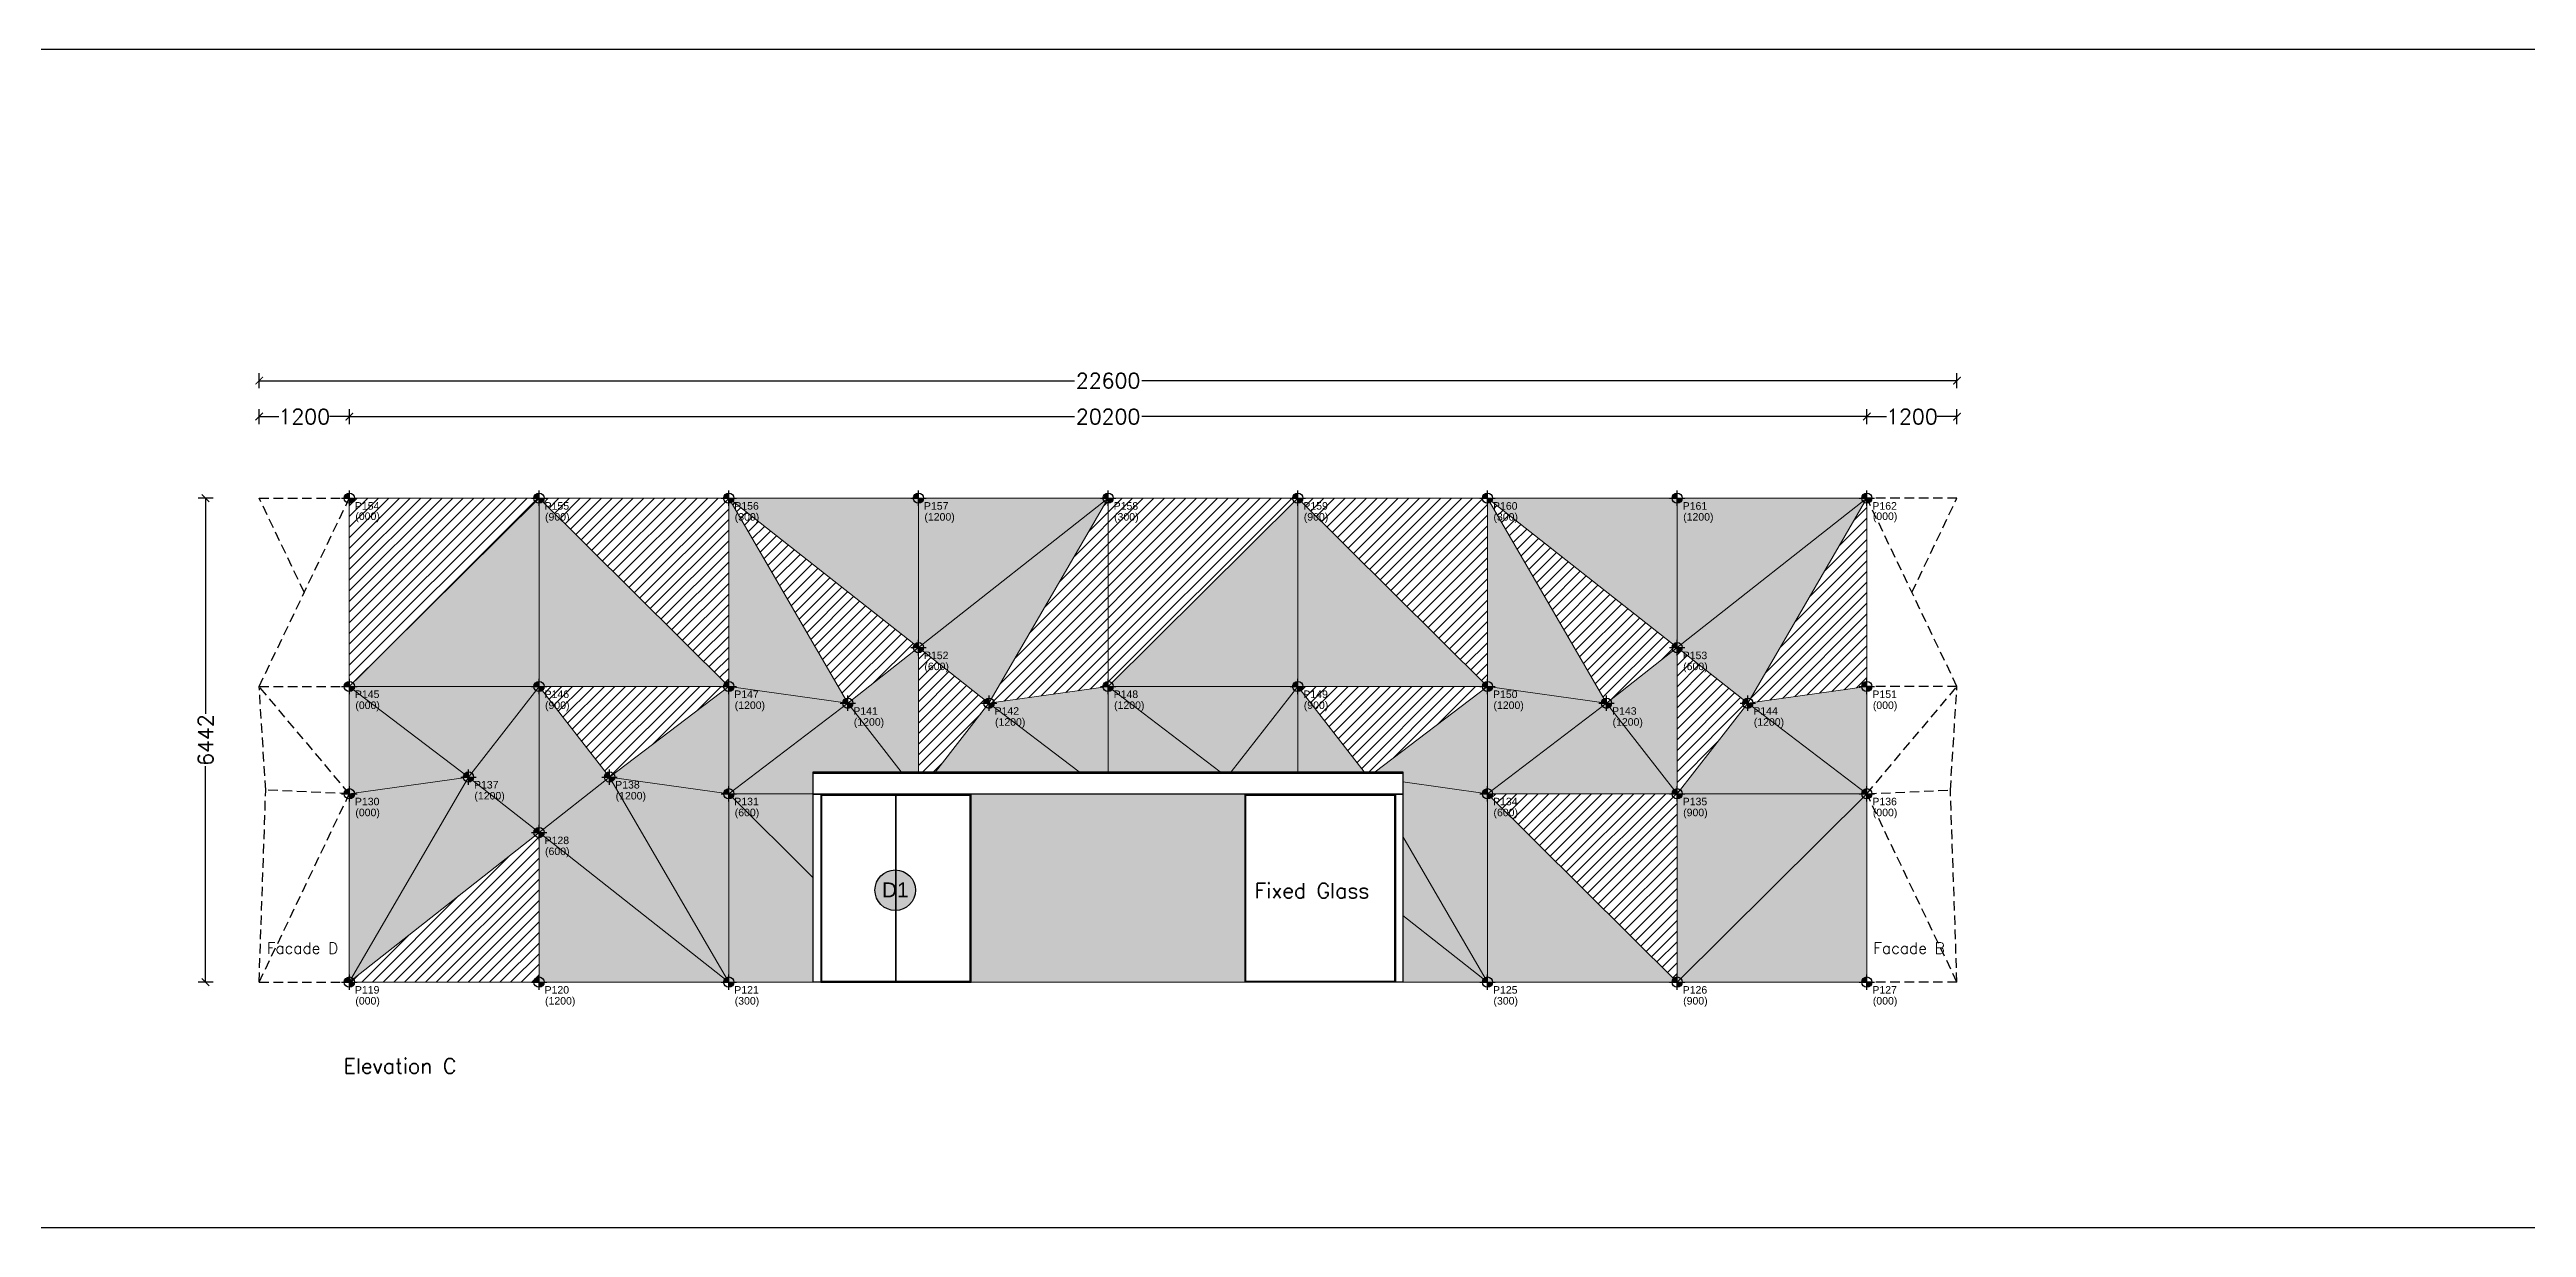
# Model space of a CAD drawing. Header units: millimetres. Extents: x -5121 to 189455, y -14753 to 25252.
# Drawn here: x 75573 to 108545, y 9572 to 25252 of the extents above; entities that cross this region are included whole.
import ezdxf
from ezdxf.enums import TextEntityAlignment as Align

# ---------------------------------------------------------------- set-up
doc = ezdxf.new("R2010")
doc.units = ezdxf.units.MM
doc.header["$MEASUREMENT"] = 0
doc.header["$PDMODE"] = 3
doc.header["$PDSIZE"] = -1
doc.linetypes.add('HIDDEN', pattern=[9.525, 6.35, -3.175])
for name, color, linetype in [('Ano_Tag_Coordinate', 95, 'Continuous'), ('Ano_Tag_Lvl', 95, 'Continuous'), ('Dim_Arc_100', 4, 'Continuous'), ('Hth_Elv_199', 199, 'Continuous'), ('Hth_Elv_200', 200, 'Continuous'), ('Hth_Elv_201', 201, 'Continuous'), ('Pln_Elv_02', 4, 'Continuous'), ('Pln_Elv_05', 9, 'Continuous'), ('Pln_Elv_Door & Window', 4, 'Continuous'), ('Txt_Ano', 95, 'Continuous'), ('Txt_Arc', 95, 'Continuous'), ('Txt_Tag', 95, 'Continuous')]:
    doc.layers.add(name, color=color, linetype=linetype)
doc.layers.add('Fab_Elv_Proposed', color=4, linetype='Continuous', lineweight=18)
doc.layers.add('Hth_Level Tag', color=202, linetype='Continuous', lineweight=13)
doc.layers.add('Pln_Non-Printable', color=3, linetype='Continuous', plot=False)
doc.styles.add('ARIAL', font='arial.ttf')
doc.styles.add('MSA_Standard', font='romans.shx')
doc.dimstyles.new('Msa_1_100', dxfattribs={"dimscale": 100, "dimtxt": 2, "dimasz": 1, "dimexe": 1, "dimexo": 0, "dimgap": 0, "dimtad": 0, "dimdec": 0, "dimzin": 0, "dimdsep": 46, "dimtxsty": 'MSA_Standard', "dimblk": 'ARCHTICK', "dimcen": 0.09, "dimclrd": 4, "dimclre": 4, "dimclrt": 6, "dimadec": 0, "dimazin": 0, "dimtfac": 1, "dimtdec": 0, "dimtofl": 0, "dimtmove": 0, "dimatfit": 3, "dimfxl": 1, "dimfxlon": 1, "dimtolj": 1, "dimtzin": 0, "dimlwd": -1, "dimlwe": -1, "dimarcsym": 0})

# ---------------------------------------------------------------- blocks, each defined once
blk = doc.blocks.new('_ArchTick')
at = {"linetype": 'ByBlock', "const_width": 0.15}
blk.add_lwpolyline([(-0.5, -0.5), (0.5, 0.5)], dxfattribs=at)
blk = doc.blocks.new('*D71')
at = {"layer": 'Defpoints', "color": 0, "transparency": 16777216}
for p in [(77650, 19280), (78364, 19280), (78364, 12838)]:
    blk.add_point(p, dxfattribs=at)
at = {"layer": 'Dim_Arc_100', "color": 4, "transparency": 16777216}
for p, q in [((77750, 19280), (77550, 19280)), ((77650, 19280), (77650, 16407)), ((77650, 12838), (77650, 15712)), ((77750, 12838), (77550, 12838))]:
    blk.add_line(p, q, dxfattribs=at)
at = {"layer": 'Dim_Arc_100', "color": 4, "transparency": 16777216, "xscale": 100, "yscale": 100, "zscale": 100}
for p, rotation in [((77650, 19280), 90), ((77650, 12838), 270)]:
    blk.add_blockref('_ArchTick', p, dxfattribs=dict(at, rotation=rotation))
at = {"layer": 'Dim_Arc_100', "color": 6, "transparency": 16777216, "insert": (77650, 16059), "char_height": 200, "attachment_point": 5, "rotation": 90, "style": 'MSA_Standard'}
blk.add_mtext('\\A1;6442', dxfattribs=at)
blk = doc.blocks.new('*D72')
at = {"layer": 'Defpoints', "color": 0, "transparency": 16777216}
for p in [(100964, 20844), (78364, 19280), (100964, 19280)]:
    blk.add_point(p, dxfattribs=at)
at = {"layer": 'Dim_Arc_100', "color": 4, "transparency": 16777216}
for p, q in [((78364, 20744), (78364, 20944)), ((78364, 20844), (89216, 20844)), ((100964, 20844), (90111, 20844)), ((100964, 20744), (100964, 20944))]:
    blk.add_line(p, q, dxfattribs=at)
at = {"layer": 'Dim_Arc_100', "color": 4, "transparency": 16777216, "xscale": 100, "yscale": 100, "zscale": 100, "rotation": 180}
blk.add_blockref('_ArchTick', (78364, 20844), dxfattribs=at)
at = {"layer": 'Dim_Arc_100', "color": 4, "transparency": 16777216, "xscale": 100, "yscale": 100, "zscale": 100}
blk.add_blockref('_ArchTick', (100964, 20844), dxfattribs=at)
at = {"layer": 'Dim_Arc_100', "color": 6, "transparency": 16777216, "insert": (89664, 20844), "char_height": 200, "attachment_point": 5, "style": 'MSA_Standard'}
blk.add_mtext('\\A1;22600', dxfattribs=at)
blk = doc.blocks.new('*D73')
at = {"layer": 'Defpoints', "color": 0, "transparency": 16777216}
for p in [(79564, 20366), (78364, 19280), (79564, 19280)]:
    blk.add_point(p, dxfattribs=at)
at = {"layer": 'Dim_Arc_100', "color": 4, "transparency": 16777216}
for p, q in [((78364, 20266), (78364, 20466)), ((79564, 20266), (79564, 20466)), ((78364, 20366), (78626, 20366)), ((79564, 20366), (79302, 20366))]:
    blk.add_line(p, q, dxfattribs=at)
at = {"layer": 'Dim_Arc_100', "color": 4, "transparency": 16777216, "xscale": 100, "yscale": 100, "zscale": 100, "rotation": 180}
blk.add_blockref('_ArchTick', (78364, 20366), dxfattribs=at)
at = {"layer": 'Dim_Arc_100', "color": 4, "transparency": 16777216, "xscale": 100, "yscale": 100, "zscale": 100}
blk.add_blockref('_ArchTick', (79564, 20366), dxfattribs=at)
at = {"layer": 'Dim_Arc_100', "color": 6, "transparency": 16777216, "insert": (78964, 20366), "char_height": 200, "attachment_point": 5, "style": 'MSA_Standard'}
blk.add_mtext('\\A1;1200', dxfattribs=at)
blk = doc.blocks.new('*D74')
at = {"layer": 'Defpoints', "color": 0, "transparency": 16777216}
for p in [(99764, 20366), (79564, 19280), (99764, 19280)]:
    blk.add_point(p, dxfattribs=at)
at = {"layer": 'Dim_Arc_100', "color": 4, "transparency": 16777216}
for p, q in [((79564, 20266), (79564, 20466)), ((99764, 20266), (99764, 20466)), ((79564, 20366), (89216, 20366)), ((99764, 20366), (90111, 20366))]:
    blk.add_line(p, q, dxfattribs=at)
at = {"layer": 'Dim_Arc_100', "color": 4, "transparency": 16777216, "xscale": 100, "yscale": 100, "zscale": 100, "rotation": 180}
blk.add_blockref('_ArchTick', (79564, 20366), dxfattribs=at)
at = {"layer": 'Dim_Arc_100', "color": 4, "transparency": 16777216, "xscale": 100, "yscale": 100, "zscale": 100}
blk.add_blockref('_ArchTick', (99764, 20366), dxfattribs=at)
at = {"layer": 'Dim_Arc_100', "color": 6, "transparency": 16777216, "insert": (89664, 20366), "char_height": 200, "attachment_point": 5, "style": 'MSA_Standard'}
blk.add_mtext('\\A1;20200', dxfattribs=at)
blk = doc.blocks.new('*D75')
at = {"layer": 'Defpoints', "color": 0, "transparency": 16777216}
for p in [(100964, 20366), (99764, 19280), (100964, 19280)]:
    blk.add_point(p, dxfattribs=at)
at = {"layer": 'Dim_Arc_100', "color": 4, "transparency": 16777216}
for p, q in [((99764, 20266), (99764, 20466)), ((100964, 20266), (100964, 20466)), ((99764, 20366), (100026, 20366)), ((100964, 20366), (100702, 20366))]:
    blk.add_line(p, q, dxfattribs=at)
at = {"layer": 'Dim_Arc_100', "color": 4, "transparency": 16777216, "xscale": 100, "yscale": 100, "zscale": 100, "rotation": 180}
blk.add_blockref('_ArchTick', (99764, 20366), dxfattribs=at)
at = {"layer": 'Dim_Arc_100', "color": 4, "transparency": 16777216, "xscale": 100, "yscale": 100, "zscale": 100}
blk.add_blockref('_ArchTick', (100964, 20366), dxfattribs=at)
at = {"layer": 'Dim_Arc_100', "color": 6, "transparency": 16777216, "insert": (100364, 20366), "char_height": 200, "attachment_point": 5, "style": 'MSA_Standard'}
blk.add_mtext('\\A1;1200', dxfattribs=at)
blk = doc.blocks.new('D2000')
at = {"layer": 'Pln_Elv_Door & Window'}
for points in [[(67415, 0), (69415, 0), (69415, 2500), (67415, 2500)], [(67425, 10), (69405, 10), (69405, 2490), (67425, 2490)], [(67425, 2490), (68410, 2490), (68410, 10), (67425, 10)], [(68420, 2490), (69405, 2490), (69405, 10), (68420, 10)]]:
    blk.add_lwpolyline(points, close=True, dxfattribs=at)
blk = doc.blocks.new('Buildng Name')
h = blk.add_hatch(color=255)
h.dxf.hatch_style = 1
edge = h.paths.add_edge_path()
edge.add_arc((247513, 53798), 2725, 0, 360)
blk.add_circle((247513, 53798), 2725)
at = {"layer": 'Txt_Ano', "style": 'ARIAL'}
blk.add_attdef('NO', text='', height=2000, dxfattribs=at).set_placement((247513, 52843), align=Align.CENTER)
blk = doc.blocks.new('Ano_Tag_Coordinate')
at = {"layer": 'Hth_Level Tag', "linetype": 'ByBlock'}
h = blk.add_hatch(color=256, dxfattribs=at)
h.dxf.hatch_style = 1
h.paths.add_polyline_path([(-1301, 0), (0, 0), (0, 1301, 0.4142136)])
h = blk.add_hatch(color=256, dxfattribs=at)
h.dxf.hatch_style = 1
h.paths.add_polyline_path([(1301, 0), (0, 0), (0, -1301, 0.4142136)])
at = {"layer": 'Ano_Tag_Lvl', "linetype": 'ByBlock'}
for points in [[(-1951, 0), (1951, 0)], [(0, -1951), (0, 1951)]]:
    blk.add_lwpolyline(points, dxfattribs=at)
blk.add_circle((0, 0), 1301, dxfattribs=at)
at = {"layer": 'Txt_Ano', "style": 'ARIAL'}
blk.add_attdef('PXXX', text='', height=2000, dxfattribs=at).set_placement((2820, 0), align=Align.MIDDLE_LEFT)
blk = doc.blocks.new('C_tags')
at = {"layer": 'Ano_Tag_Coordinate'}
ref = blk.add_blockref('Ano_Tag_Coordinate', (79564, 19280), dxfattribs=dict(at, xscale=0.05239253852392003, yscale=0.05239253852392003, zscale=0.05239253852392003))
ref.add_attrib('PXXX', 'P154', dxfattribs={"layer": 'Txt_Ano', "height": 100, "style": 'ARIAL'}).set_placement((79638, 19177), align=Align.MIDDLE_LEFT)
ref = blk.add_blockref('Ano_Tag_Coordinate', (82089, 19280), dxfattribs=dict(at, xscale=0.05239253852392003, yscale=0.05239253852392003, zscale=0.05239253852392003))
ref.add_attrib('PXXX', 'P155', dxfattribs={"layer": 'Txt_Ano', "height": 100, "style": 'ARIAL'}).set_placement((82163, 19177), align=Align.MIDDLE_LEFT)
ref = blk.add_blockref('Ano_Tag_Coordinate', (84614, 19280), dxfattribs=dict(at, xscale=0.05239253852392003, yscale=0.05239253852392003, zscale=0.05239253852392003))
ref.add_attrib('PXXX', 'P156', dxfattribs={"layer": 'Txt_Ano', "height": 100, "style": 'ARIAL'}).set_placement((84688, 19177), align=Align.MIDDLE_LEFT)
ref = blk.add_blockref('Ano_Tag_Coordinate', (87139, 19280), dxfattribs=dict(at, xscale=0.05239253852392003, yscale=0.05239253852392003, zscale=0.05239253852392003))
ref.add_attrib('PXXX', 'P157', dxfattribs={"layer": 'Txt_Ano', "height": 100, "style": 'ARIAL'}).set_placement((87213, 19177), align=Align.MIDDLE_LEFT)
ref = blk.add_blockref('Ano_Tag_Coordinate', (89664, 19280), dxfattribs=dict(at, xscale=0.05239253852392003, yscale=0.05239253852392003, zscale=0.05239253852392003))
ref.add_attrib('PXXX', 'P158', dxfattribs={"layer": 'Txt_Ano', "height": 100, "style": 'ARIAL'}).set_placement((89738, 19177), align=Align.MIDDLE_LEFT)
ref = blk.add_blockref('Ano_Tag_Coordinate', (92189, 19280), dxfattribs=dict(at, xscale=0.05239253852392003, yscale=0.05239253852392003, zscale=0.05239253852392003))
ref.add_attrib('PXXX', 'P159', dxfattribs={"layer": 'Txt_Ano', "height": 100, "style": 'ARIAL'}).set_placement((92263, 19177), align=Align.MIDDLE_LEFT)
ref = blk.add_blockref('Ano_Tag_Coordinate', (94714, 19280), dxfattribs=dict(at, xscale=0.05239253852392003, yscale=0.05239253852392003, zscale=0.05239253852392003))
ref.add_attrib('PXXX', 'P160', dxfattribs={"layer": 'Txt_Ano', "height": 100, "style": 'ARIAL'}).set_placement((94788, 19177), align=Align.MIDDLE_LEFT)
ref = blk.add_blockref('Ano_Tag_Coordinate', (97239, 19280), dxfattribs=dict(at, xscale=0.05239253852392003, yscale=0.05239253852392003, zscale=0.05239253852392003))
ref.add_attrib('PXXX', 'P161', dxfattribs={"layer": 'Txt_Ano', "height": 100, "style": 'ARIAL'}).set_placement((97313, 19177), align=Align.MIDDLE_LEFT)
ref = blk.add_blockref('Ano_Tag_Coordinate', (99764, 19280), dxfattribs=dict(at, xscale=0.05239253852392003, yscale=0.05239253852392003, zscale=0.05239253852392003))
ref.add_attrib('PXXX', 'P162', dxfattribs={"layer": 'Txt_Ano', "height": 100, "style": 'ARIAL'}).set_placement((99838, 19177), align=Align.MIDDLE_LEFT)
ref = blk.add_blockref('Ano_Tag_Coordinate', (87139, 17290), dxfattribs=dict(at, xscale=0.05239253852392003, yscale=0.05239253852392003, zscale=0.05239253852392003))
ref.add_attrib('PXXX', 'P152', dxfattribs={"layer": 'Txt_Ano', "height": 100, "style": 'ARIAL'}).set_placement((87213, 17187), align=Align.MIDDLE_LEFT)
ref = blk.add_blockref('Ano_Tag_Coordinate', (97239, 17290), dxfattribs=dict(at, xscale=0.05239253852392003, yscale=0.05239253852392003, zscale=0.05239253852392003))
ref.add_attrib('PXXX', 'P153', dxfattribs={"layer": 'Txt_Ano', "height": 100, "style": 'ARIAL'}).set_placement((97313, 17187), align=Align.MIDDLE_LEFT)
ref = blk.add_blockref('Ano_Tag_Coordinate', (79564, 16773), dxfattribs=dict(at, xscale=0.05239253852392003, yscale=0.05239253852392003, zscale=0.05239253852392003))
ref.add_attrib('PXXX', 'P145', dxfattribs={"layer": 'Txt_Ano', "height": 100, "style": 'ARIAL'}).set_placement((79638, 16670), align=Align.MIDDLE_LEFT)
ref = blk.add_blockref('Ano_Tag_Coordinate', (82089, 16773), dxfattribs=dict(at, xscale=0.05239253852392003, yscale=0.05239253852392003, zscale=0.05239253852392003))
ref.add_attrib('PXXX', 'P146', dxfattribs={"layer": 'Txt_Ano', "height": 100, "style": 'ARIAL'}).set_placement((82163, 16670), align=Align.MIDDLE_LEFT)
ref = blk.add_blockref('Ano_Tag_Coordinate', (84614, 16773), dxfattribs=dict(at, xscale=0.05239253852392003, yscale=0.05239253852392003, zscale=0.05239253852392003))
ref.add_attrib('PXXX', 'P147', dxfattribs={"layer": 'Txt_Ano', "height": 100, "style": 'ARIAL'}).set_placement((84688, 16670), align=Align.MIDDLE_LEFT)
ref = blk.add_blockref('Ano_Tag_Coordinate', (89664, 16773), dxfattribs=dict(at, xscale=0.05239253852392003, yscale=0.05239253852392003, zscale=0.05239253852392003))
ref.add_attrib('PXXX', 'P148', dxfattribs={"layer": 'Txt_Ano', "height": 100, "style": 'ARIAL'}).set_placement((89738, 16670), align=Align.MIDDLE_LEFT)
ref = blk.add_blockref('Ano_Tag_Coordinate', (92189, 16773), dxfattribs=dict(at, xscale=0.05239253852392003, yscale=0.05239253852392003, zscale=0.05239253852392003))
ref.add_attrib('PXXX', 'P149', dxfattribs={"layer": 'Txt_Ano', "height": 100, "style": 'ARIAL'}).set_placement((92263, 16670), align=Align.MIDDLE_LEFT)
ref = blk.add_blockref('Ano_Tag_Coordinate', (94714, 16773), dxfattribs=dict(at, xscale=0.05239253852392003, yscale=0.05239253852392003, zscale=0.05239253852392003))
ref.add_attrib('PXXX', 'P150', dxfattribs={"layer": 'Txt_Ano', "height": 100, "style": 'ARIAL'}).set_placement((94788, 16670), align=Align.MIDDLE_LEFT)
ref = blk.add_blockref('Ano_Tag_Coordinate', (99764, 16773), dxfattribs=dict(at, xscale=0.05239253852392003, yscale=0.05239253852392003, zscale=0.05239253852392003))
ref.add_attrib('PXXX', 'P151', dxfattribs={"layer": 'Txt_Ano', "height": 100, "style": 'ARIAL'}).set_placement((99838, 16670), align=Align.MIDDLE_LEFT)
ref = blk.add_blockref('Ano_Tag_Coordinate', (86199, 16550), dxfattribs=dict(at, xscale=0.05239253852392003, yscale=0.05239253852392003, zscale=0.05239253852392003))
ref.add_attrib('PXXX', 'P141', dxfattribs={"layer": 'Txt_Ano', "height": 100, "style": 'ARIAL'}).set_placement((86273, 16447), align=Align.MIDDLE_LEFT)
ref = blk.add_blockref('Ano_Tag_Coordinate', (88079, 16550), dxfattribs=dict(at, xscale=0.05239253852392003, yscale=0.05239253852392003, zscale=0.05239253852392003))
ref.add_attrib('PXXX', 'P142', dxfattribs={"layer": 'Txt_Ano', "height": 100, "style": 'ARIAL'}).set_placement((88153, 16447), align=Align.MIDDLE_LEFT)
ref = blk.add_blockref('Ano_Tag_Coordinate', (96299, 16550), dxfattribs=dict(at, xscale=0.05239253852392003, yscale=0.05239253852392003, zscale=0.05239253852392003))
ref.add_attrib('PXXX', 'P143', dxfattribs={"layer": 'Txt_Ano', "height": 100, "style": 'ARIAL'}).set_placement((96373, 16447), align=Align.MIDDLE_LEFT)
ref = blk.add_blockref('Ano_Tag_Coordinate', (98179, 16550), dxfattribs=dict(at, xscale=0.05239253852392003, yscale=0.05239253852392003, zscale=0.05239253852392003))
ref.add_attrib('PXXX', 'P144', dxfattribs={"layer": 'Txt_Ano', "height": 100, "style": 'ARIAL'}).set_placement((98253, 16447), align=Align.MIDDLE_LEFT)
ref = blk.add_blockref('Ano_Tag_Coordinate', (81149, 15568), dxfattribs=dict(at, xscale=0.05239253852392003, yscale=0.05239253852392003, zscale=0.05239253852392003))
ref.add_attrib('PXXX', 'P137', dxfattribs={"layer": 'Txt_Ano', "height": 100, "style": 'ARIAL'}).set_placement((81223, 15465), align=Align.MIDDLE_LEFT)
ref = blk.add_blockref('Ano_Tag_Coordinate', (83029, 15568), dxfattribs=dict(at, xscale=0.05239253852392003, yscale=0.05239253852392003, zscale=0.05239253852392003))
ref.add_attrib('PXXX', 'P138', dxfattribs={"layer": 'Txt_Ano', "height": 100, "style": 'ARIAL'}).set_placement((83103, 15465), align=Align.MIDDLE_LEFT)
ref = blk.add_blockref('Ano_Tag_Coordinate', (79564, 15345), dxfattribs=dict(at, xscale=0.05239253852392003, yscale=0.05239253852392003, zscale=0.05239253852392003))
ref.add_attrib('PXXX', 'P130', dxfattribs={"layer": 'Txt_Ano', "height": 100, "style": 'ARIAL'}).set_placement((79638, 15242), align=Align.MIDDLE_LEFT)
ref = blk.add_blockref('Ano_Tag_Coordinate', (84614, 15345), dxfattribs=dict(at, xscale=0.05239253852392003, yscale=0.05239253852392003, zscale=0.05239253852392003))
ref.add_attrib('PXXX', 'P131', dxfattribs={"layer": 'Txt_Ano', "height": 100, "style": 'ARIAL'}).set_placement((84688, 15242), align=Align.MIDDLE_LEFT)
ref = blk.add_blockref('Ano_Tag_Coordinate', (94714, 15345), dxfattribs=dict(at, xscale=0.05239253852392003, yscale=0.05239253852392003, zscale=0.05239253852392003))
ref.add_attrib('PXXX', 'P134', dxfattribs={"layer": 'Txt_Ano', "height": 100, "style": 'ARIAL'}).set_placement((94788, 15242), align=Align.MIDDLE_LEFT)
ref = blk.add_blockref('Ano_Tag_Coordinate', (97239, 15345), dxfattribs=dict(at, xscale=0.05239253852392003, yscale=0.05239253852392003, zscale=0.05239253852392003))
ref.add_attrib('PXXX', 'P135', dxfattribs={"layer": 'Txt_Ano', "height": 100, "style": 'ARIAL'}).set_placement((97313, 15242), align=Align.MIDDLE_LEFT)
ref = blk.add_blockref('Ano_Tag_Coordinate', (99764, 15345), dxfattribs=dict(at, xscale=0.05239253852392003, yscale=0.05239253852392003, zscale=0.05239253852392003))
ref.add_attrib('PXXX', 'P136', dxfattribs={"layer": 'Txt_Ano', "height": 100, "style": 'ARIAL'}).set_placement((99838, 15242), align=Align.MIDDLE_LEFT)
ref = blk.add_blockref('Ano_Tag_Coordinate', (82089, 14828), dxfattribs=dict(at, xscale=0.05239253852392003, yscale=0.05239253852392003, zscale=0.05239253852392003))
ref.add_attrib('PXXX', 'P128', dxfattribs={"layer": 'Txt_Ano', "height": 100, "style": 'ARIAL'}).set_placement((82163, 14725), align=Align.MIDDLE_LEFT)
ref = blk.add_blockref('Ano_Tag_Coordinate', (79564, 12838), dxfattribs=dict(at, xscale=0.05239253852392003, yscale=0.05239253852392003, zscale=0.05239253852392003))
ref.add_attrib('PXXX', 'P119', dxfattribs={"layer": 'Txt_Ano', "height": 100, "style": 'ARIAL'}).set_placement((79638, 12735), align=Align.MIDDLE_LEFT)
ref = blk.add_blockref('Ano_Tag_Coordinate', (82089, 12838), dxfattribs=dict(at, xscale=0.05239253852392003, yscale=0.05239253852392003, zscale=0.05239253852392003))
ref.add_attrib('PXXX', 'P120', dxfattribs={"layer": 'Txt_Ano', "height": 100, "style": 'ARIAL'}).set_placement((82163, 12735), align=Align.MIDDLE_LEFT)
ref = blk.add_blockref('Ano_Tag_Coordinate', (84614, 12838), dxfattribs=dict(at, xscale=0.05239253852392003, yscale=0.05239253852392003, zscale=0.05239253852392003))
ref.add_attrib('PXXX', 'P121', dxfattribs={"layer": 'Txt_Ano', "height": 100, "style": 'ARIAL'}).set_placement((84688, 12735), align=Align.MIDDLE_LEFT)
ref = blk.add_blockref('Ano_Tag_Coordinate', (94714, 12838), dxfattribs=dict(at, xscale=0.05239253852392003, yscale=0.05239253852392003, zscale=0.05239253852392003))
ref.add_attrib('PXXX', 'P125', dxfattribs={"layer": 'Txt_Ano', "height": 100, "style": 'ARIAL'}).set_placement((94788, 12735), align=Align.MIDDLE_LEFT)
ref = blk.add_blockref('Ano_Tag_Coordinate', (97239, 12838), dxfattribs=dict(at, xscale=0.05239253852392003, yscale=0.05239253852392003, zscale=0.05239253852392003))
ref.add_attrib('PXXX', 'P126', dxfattribs={"layer": 'Txt_Ano', "height": 100, "style": 'ARIAL'}).set_placement((97313, 12735), align=Align.MIDDLE_LEFT)
ref = blk.add_blockref('Ano_Tag_Coordinate', (99764, 12838), dxfattribs=dict(at, xscale=0.05239253852392003, yscale=0.05239253852392003, zscale=0.05239253852392003))
ref.add_attrib('PXXX', 'P127', dxfattribs={"layer": 'Txt_Ano', "height": 100, "style": 'ARIAL'}).set_placement((99838, 12735), align=Align.MIDDLE_LEFT)
at = {"layer": 'Txt_Arc', "char_height": 100, "width": 1755.88, "attachment_point": 1, "style": 'ARIAL'}
for s, insert in [('(000)', (79644, 19090)), ('(900)', (82169, 19081, -31)), ('(300)', (84694, 19081, -31)), ('(1200)', (87219, 19081, -31)), ('(300)', (89744, 19081, -31)), ('(900)', (92269, 19081, -31)), ('(300)', (94794, 19081, -31)), ('(1200)', (97319, 19081, -31)), ('(000)', (99844, 19090)), ('(600)', (87219, 17091, -31)), ('(600)', (97319, 17091, -31)), ('(000)', (79644, 16574, -31)), ('(900)', (82169, 16574, -31)), ('(1200)', (84694, 16574, 31)), ('(1200)', (89744, 16574, 31)), ('(900)', (92269, 16574, -31)), ('(1200)', (94794, 16574, 31)), ('(000)', (99844, 16574, -31)), ('(1200)', (86279, 16351, -31)), ('(1200)', (88159, 16351)), ('(1200)', (96379, 16351, -31)), ('(1200)', (98259, 16351)), ('(1200)', (81229, 15369, -31)), ('(1200)', (83109, 15369)), ('(000)', (79644, 15146, -31)), ('(600)', (84694, 15146)), ('(600)', (94794, 15146)), ('(900)', (97319, 15146)), ('(000)', (99844, 15146, -31)), ('(600)', (82169, 14629, -31)), ('(000)', (79644, 12639)), ('(1200)', (82169, 12639)), ('(300)', (84694, 12639)), ('(300)', (94794, 12639)), ('(900)', (97319, 12639)), ('(000)', (99844, 12639))]:
    blk.add_mtext(s, dxfattribs=dict(at, insert=insert))
blk = doc.blocks.new('B_Tags')
at = {"layer": 'Ano_Tag_Coordinate'}
blk.add_blockref('C_tags', (0, 0), dxfattribs=at)

msp = doc.modelspace()

# ---------------------------------------------------------------- hatches: boundary and pattern name
at = {"layer": 'Hth_Elv_199'}
h = msp.add_hatch(color=256, dxfattribs=at)
h.dxf.hatch_style = 1
h.paths.add_polyline_path([(82088.7, 14828.2), (81148.8, 15568.2), (79563.7, 12838.2)])
h.paths.add_polyline_path([(79563.7, 16773.2), (79563.7, 15345.2), (81148.8, 15568.2)])
h.paths.add_polyline_path([(82088.7, 16773.2), (81148.8, 15568.2), (82088.7, 14828.2)])
h.paths.add_polyline_path([(82088.7, 16773.2), (79563.7, 16773.2), (81148.8, 15568.2)])
h.paths.add_polyline_path([(82088.7, 19280.2), (79563.7, 16773.2), (82088.7, 16773.2)])
h.paths.add_polyline_path([(82088.7, 19280.2), (82088.7, 16773.2), (84613.7, 16773.2)])
h.paths.add_polyline_path([(84613.7, 16773.2), (83028.6, 15568.2), (84613.7, 15345.2)])
h.paths.add_polyline_path([(84613.7, 15345.2), (83028.6, 15568.2), (84613.7, 12838.2)], flags=17)
h.paths.add_polyline_path([(83028.6, 15568.2), (82088.7, 14828.2), (84613.7, 12838.2)])
h.paths.add_polyline_path([(82088.7, 14828.2), (82088.7, 12838.2), (84613.7, 12838.2)], flags=17)
h.paths.add_polyline_path([(85738.7, 14228.2), (84613.7, 15345.2), (84613.7, 12838.2), (85738.7, 12838.2)])
h.paths.add_polyline_path([(85738.7, 15338.2), (85738.7, 15345.2), (84613.7, 15345.2), (85738.7, 14228.2)])
h.paths.add_polyline_path([(85738.7, 15618.2), (85738.7, 15638.2), (86910.2, 15638.2), (86198.8, 16550.2), (84613.7, 15345.2), (85738.7, 15345.2)])
h.paths.add_polyline_path([(84613.7, 19280.2), (84613.7, 16773.2), (86198.8, 16550.2)])
h.paths.add_polyline_path([(87138.7, 19280.2), (84613.7, 19280.2), (87138.7, 17290.2)])
h.paths.add_polyline_path([(87138.7, 17290.2), (86198.8, 16550.2), (86910.2, 15638.2), (87138.7, 15638.2)])
h.paths.add_polyline_path([(89663.7, 19280.2), (87138.7, 17290.2), (88078.6, 16550.2)])
h.paths.add_polyline_path([(89663.7, 16773.2), (88078.6, 16550.2), (89278.3, 15638.2), (89663.7, 15638.2)])
h.paths.add_polyline_path([(88078.6, 16550.2), (87367.2, 15638.2), (89278.3, 15638.2)])
h.paths.add_polyline_path([(92188.7, 16773.2), (91303.4, 15638.2), (92188.7, 15638.2)])
h.paths.add_polyline_path([(92188.7, 16773.2), (89663.7, 16773.2), (91156.7, 15638.2), (91303.4, 15638.2)])
h.paths.add_polyline_path([(92188.7, 19280.2), (89663.7, 16773.2), (92188.7, 16773.2)])
h.paths.add_polyline_path([(92188.7, 19280.2), (92188.7, 16773.2), (94713.7, 16773.2)])
h.paths.add_polyline_path([(94713.7, 16773.2), (93220.6, 15638.2), (93588.7, 15638.2), (93588.7, 15618.2), (93588.7, 15503.4), (94713.7, 15345.2)])
h.paths.add_polyline_path([(94713.7, 15345.2), (93588.7, 15503.4), (93588.7, 15338.2), (93588.7, 14775.7), (94713.7, 12838.2)])
h.paths.add_polyline_path([(93588.7, 14775.7), (93588.7, 13724.8), (94713.7, 12838.2)])
h.paths.add_polyline_path([(93588.7, 13724.8), (93588.7, 12838.2), (94713.7, 12838.2)])
h.paths.add_polyline_path([(94713.7, 15345.2), (94713.7, 12838.2), (97238.7, 12838.2)])
h.paths.add_polyline_path([(96298.8, 16550.2), (94713.7, 15345.2), (97238.7, 15345.2)])
h.paths.add_polyline_path([(94713.7, 19280.2), (94713.7, 16773.2), (96298.8, 16550.2)])
h.paths.add_polyline_path([(97238.7, 17290.2), (96298.8, 16550.2), (97238.7, 15345.2)])
h.paths.add_polyline_path([(97238.7, 19280.2), (94713.7, 19280.2), (97238.7, 17290.2)])
h.paths.add_polyline_path([(99763.7, 19280.2), (97238.7, 17290.2), (98178.6, 16550.2)])
h.paths.add_polyline_path([(99763.7, 16773.2), (98178.6, 16550.2), (99763.7, 15345.2)])
h.paths.add_polyline_path([(98178.6, 16550.2), (97238.7, 15345.2), (99763.7, 15345.2)])
h.paths.add_polyline_path([(99763.7, 15345.2), (97238.7, 12838.2), (99763.7, 12838.2)], flags=17)
h.paths.add_polyline_path([(99763.7, 15345.2), (97238.7, 15345.2), (97238.7, 12838.2)])
h = msp.add_hatch(color=256, dxfattribs=at)
h.dxf.hatch_style = 1
h.paths.add_polyline_path([(87838.7, 12838.2), (91488.7, 12838.2), (91488.7, 15338.2), (87838.7, 15338.2)])
at = {"layer": 'Hth_Elv_200'}
h = msp.add_hatch(dxfattribs=at)
h.set_pattern_fill('ANSI31', color=256, scale=800)
h.paths.add_polyline_path([(82088.7, 19280.2), (79563.7, 19280.2), (79563.7, 16773.2)])
h.paths.add_polyline_path([(82088.7, 14828.2), (79563.7, 12838.2), (82088.7, 12838.2)])
h.paths.add_polyline_path([(84613.7, 16773.2), (82088.7, 16773.2), (83028.6, 15568.2)])
h.paths.add_polyline_path([(84613.7, 19280.2), (82088.7, 19280.2), (84613.7, 16773.2)])
h.paths.add_polyline_path([(84613.7, 19280.2), (86198.8, 16550.2), (87138.7, 17290.2)])
h.paths.add_polyline_path([(88078.6, 16550.2), (87138.7, 17290.2), (87138.7, 15638.2), (87367.2, 15638.2)])
h.paths.add_polyline_path([(89663.7, 19280.2), (88078.6, 16550.2), (89663.7, 16773.2)])
h.paths.add_polyline_path([(92188.7, 19280.2), (89663.7, 19280.2), (89663.7, 16773.2)])
h.paths.add_polyline_path([(94713.7, 19280.2), (92188.7, 19280.2), (94713.7, 16773.2)])
h.paths.add_polyline_path([(94713.7, 16773.2), (92188.7, 16773.2), (93074, 15638.2), (93220.6, 15638.2)])
h.paths.add_polyline_path([(94713.7, 19280.2), (96298.8, 16550.2), (97238.7, 17290.2)])
h.paths.add_polyline_path([(98178.6, 16550.2), (97238.7, 17290.2), (97238.7, 15345.2)])
h.paths.add_polyline_path([(99763.7, 19280.2), (98178.6, 16550.2), (99763.7, 16773.2)])
h.paths.add_polyline_path([(97238.7, 15345.2), (94713.7, 15345.2), (97238.7, 12838.2)])
at = {"layer": 'Hth_Elv_201'}
h = msp.add_hatch(color=256, dxfattribs=at)
h.dxf.hatch_style = 1
h.paths.add_polyline_path([(81148.8, 15568.2), (79563.7, 15345.2), (79563.7, 12838.2)])
h.paths.add_polyline_path([(82088.7, 16773.2), (82088.7, 14828.2), (83028.6, 15568.2)])
h.paths.add_polyline_path([(86198.8, 16550.2), (84613.7, 16773.2), (84613.7, 15345.2)])
h.paths.add_polyline_path([(89663.7, 19280.2), (87138.7, 19280.2), (87138.7, 17290.2)])
h.paths.add_polyline_path([(89663.7, 16773.2), (89663.7, 15638.2), (91156.7, 15638.2)])
h.paths.add_polyline_path([(92188.7, 16773.2), (92188.7, 15638.2), (93074, 15638.2)])
h.paths.add_polyline_path([(96298.8, 16550.2), (94713.7, 16773.2), (94713.7, 15345.2)])
h.paths.add_polyline_path([(99763.7, 19280.2), (97238.7, 19280.2), (97238.7, 17290.2)])

# ---------------------------------------------------------------- linework, layer by layer
at = {"layer": 'Fab_Elv_Proposed'}
for points in [[(82088.7, 19280.2), (82088.7, 16773.2), (79563.7, 16773.2)], [(79563.7, 19280.2), (82088.7, 19280.2), (79563.7, 16773.2)], [(82088.7, 19280.2), (82088.7, 16773.2), (84613.7, 16773.2)], [(84613.7, 19280.2), (82088.7, 19280.2), (84613.7, 16773.2)], [(86198.8, 16550.2), (87138.7, 17290.2), (84613.7, 19280.2), (84613.7, 19280.2)], [(87138.7, 17290.2), (87138.7, 19280.2), (84613.7, 19280.2)], [(84613.7, 19280.2), (86198.8, 16550.2), (84613.7, 16773.2)], [(88078.6, 16550.2), (87138.7, 17290.2), (89663.7, 19280.2), (89663.7, 19280.2)], [(87138.7, 17290.2), (87138.7, 19280.2), (89663.7, 19280.2)], [(89663.7, 19280.2), (88078.6, 16550.2), (89663.7, 16773.2)], [(92188.7, 19280.2), (92188.7, 16773.2), (89663.7, 16773.2)], [(89663.7, 19280.2), (92188.7, 19280.2), (89663.7, 16773.2)], [(92188.7, 19280.2), (92188.7, 16773.2), (94713.7, 16773.2)], [(94713.7, 19280.2), (92188.7, 19280.2), (94713.7, 16773.2)], [(96298.8, 16550.2), (97238.7, 17290.2), (94713.7, 19280.2), (94713.7, 19280.2)], [(97238.7, 17290.2), (97238.7, 19280.2), (94713.7, 19280.2)], [(94713.7, 19280.2), (96298.8, 16550.2), (94713.7, 16773.2)], [(98178.6, 16550.2), (97238.7, 17290.2), (99763.7, 19280.2), (99763.7, 19280.2)], [(97238.7, 17290.2), (97238.7, 19280.2), (99763.7, 19280.2)], [(99763.7, 19280.2), (98178.6, 16550.2), (99763.7, 16773.2)], [(97238.7, 15345.2), (96298.8, 16550.2), (97238.7, 17290.2)], [(97238.7, 15345.2), (98178.6, 16550.2), (97238.7, 17290.2)], [(79563.7, 16773.2), (82088.7, 16773.2), (81148.8, 15568.2)], [(79563.7, 15345.2), (81148.8, 15568.2), (79563.7, 16773.2)], [(82088.7, 16773.2), (81148.8, 15568.2), (82088.7, 14828.2)], [(84613.7, 16773.2), (82088.7, 16773.2), (83028.6, 15568.2)], [(82088.7, 16773.2), (83028.6, 15568.2), (82088.7, 14828.2)], [(84613.7, 15345.2), (83028.6, 15568.2), (84613.7, 16773.2)], [(84613.7, 16773.2), (86198.8, 16550.2), (84613.7, 15345.2)], [(94713.7, 16773.2), (96298.8, 16550.2), (94713.7, 15345.2)], [(94713.7, 15345.2), (97238.7, 15345.2), (96298.8, 16550.2)], [(99763.7, 15345.2), (97238.7, 15345.2), (98178.6, 16550.2)], [(99763.7, 16773.2), (98178.6, 16550.2), (99763.7, 15345.2)], [(81148.8, 15568.2), (82088.7, 14828.2), (79563.7, 12838.2), (79563.7, 12838.2)], [(79563.7, 12838.2), (81148.8, 15568.2), (79563.7, 15345.2)], [(83028.6, 15568.2), (82088.7, 14828.2), (84613.7, 12838.2), (84613.7, 12838.2)], [(84613.7, 12838.2), (83028.6, 15568.2), (84613.7, 15345.2)], [(87838.7, 12838.2), (91488.7, 12838.2), (91488.7, 15338.2), (87838.7, 15338.2)], [(97238.7, 12838.2), (97238.7, 15345.2), (94713.7, 15345.2)], [(94713.7, 12838.2), (97238.7, 12838.2), (94713.7, 15345.2)], [(97238.7, 12838.2), (97238.7, 15345.2), (99763.7, 15345.2)], [(99763.7, 12838.2), (97238.7, 12838.2), (99763.7, 15345.2)], [(82088.7, 14828.2), (82088.7, 12838.2), (79563.7, 12838.2)], [(82088.7, 14828.2), (82088.7, 12838.2), (84613.7, 12838.2)]]:
    msp.add_lwpolyline(points, close=True, dxfattribs=at)
for points in [[(86910.2, 15638.2), (86198.8, 16550.2), (87138.7, 17290.2), (87138.7, 15638.2)], [(87367.2, 15638.2), (88078.6, 16550.2), (87138.7, 17290.2), (87138.7, 15638.2)], [(86910.2, 15638.2), (86198.8, 16550.2), (84613.7, 15345.2), (85738.7, 15345.2)], [(87367.2, 15638.2), (88078.6, 16550.2), (89278.3, 15638.2)], [(89663.7, 15638.2), (89663.7, 16773.2), (88078.6, 16550.2), (89278.3, 15638.2)], [(91156.7, 15638.2), (89663.7, 16773.2), (92188.7, 16773.2), (91303.4, 15638.2)], [(92188.7, 15638.2), (92188.7, 16773.2), (91303.4, 15638.2)], [(93220.6, 15638.2), (94713.7, 16773.2), (92188.7, 16773.2), (93074, 15638.2)], [(92188.7, 15638.2), (92188.7, 16773.2), (93074, 15638.2)], [(93220.6, 15638.2), (94713.7, 16773.2), (94713.7, 15345.2), (93588.7, 15503.4)], [(85738.7, 14228.2), (84613.7, 15345.2), (84613.7, 12838.2), (85738.7, 12838.2), (85738.7, 15638.2), (93588.7, 15638.2), (93588.7, 12838.2)], [(93588.7, 15503.4), (94713.7, 15345.2), (94713.7, 12838.2), (93588.7, 14775.7)], [(85738.7, 15345.2), (84613.7, 15345.2), (85738.7, 14228.2)], [(93588.7, 13724.8), (94713.7, 12838.2), (94713.7, 12838.2), (93588.7, 14775.7)], [(93588.7, 12838.2), (94713.7, 12838.2), (93588.7, 13724.8)], [(94688.7, 12838.2), (94713.7, 12838.2)]]:
    msp.add_lwpolyline(points, dxfattribs=at)
at = {"layer": 'Pln_Elv_02'}
for points in [[(93588.7, 15618.2), (85738.7, 15618.2), (85738.7, 15638.2), (93588.7, 15638.2)], [(93588.7, 15338.2), (85738.7, 15338.2), (85738.7, 15618.2), (93588.7, 15618.2)], [(85738.7, 15338.2), (85838.7, 15338.2), (85838.7, 12838.2), (85738.7, 12838.2)], [(91488.7, 15338.2), (93488.7, 15338.2), (93488.7, 12838.2), (91488.7, 12838.2)], [(91498.7, 15328.2), (93478.7, 15328.2), (93478.7, 12848.2), (91498.7, 12848.2)], [(93488.7, 15338.2), (93588.7, 15338.2), (93588.7, 12838.2), (93488.7, 12838.2)]]:
    msp.add_lwpolyline(points, close=True, dxfattribs=at)
at = {"layer": 'Pln_Elv_05', "linetype": 'HIDDEN', "ltscale": 20}
for points in [[(79563.7, 15345.2), (78363.7, 16773.2), (79563.7, 19280.2)], [(78963.7, 18026.7), (78363.7, 19280.2), (79563.7, 19280.2)], [(99763.7, 15345.2), (100963.7, 16773.2), (99763.7, 19280.2)], [(100363.7, 18026.7), (100963.7, 19280.2), (99763.7, 19280.2)], [(78363.7, 16773.2), (79563.7, 16773.2)], [(79563.7, 15345.2), (78450.6, 15395.2), (78363.7, 16773.2)], [(100963.7, 16773.2), (99763.7, 16773.2)], [(99763.7, 15345.2), (100876.7, 15395.2), (100963.7, 16773.2)], [(78363.7, 12838.2), (78450.6, 15395.2)], [(78363.7, 12838.2), (79563.7, 15345.2)], [(100963.7, 12838.2), (99763.7, 15345.2)], [(100963.7, 12838.2), (100876.7, 15395.2)], [(78363.7, 12838.2), (79563.7, 12838.2)], [(100963.7, 12838.2), (99763.7, 12838.2)]]:
    msp.add_lwpolyline(points, dxfattribs=at)
at = {"layer": 'Pln_Non-Printable'}
msp.add_lwpolyline([(-5121, 9572), (154963.3, 9572), (154963.3, 25251.8), (-5121, 25251.8)], close=True, dxfattribs=at)

# ---------------------------------------------------------------- block references
at = {"layer": 'Ano_Tag_Coordinate'}
msp.add_blockref('B_Tags', (0, 0), dxfattribs=at)
at = {"layer": 'Pln_Elv_Door & Window'}
msp.add_blockref('D2000', (18424.2, 12838.2), dxfattribs=at)
at = {"layer": 'Txt_Tag', "color": 3, "xscale": 0.09908256880733975, "yscale": 0.09908256880733975, "zscale": 0.09908256880733975}
msp.add_blockref('Buildng Name', (62306.9, 8730.9), dxfattribs=at).add_auto_attribs({'NO': 'D1'})

# ---------------------------------------------------------------- texts
at = {"layer": 'Txt_Arc', "attachment_point": 1, "style": 'MSA_Standard'}
for s, insert, char_height, width in [('Fixed Glass', (91615.4, 14155.1), 200, 3492.006), ('Facade D', (78464.9, 13364.9), 150, 1431.886), ('Facade B', (99850.3, 13364.9), 150, 1431.886), ('Elevation C', (79487.8, 11821.3), 200, 3492.006)]:
    msp.add_mtext(s, dxfattribs=dict(at, insert=insert, char_height=char_height, width=width))

# ---------------------------------------------------------------- dimensions: what is measured, and where the dimension line sits
at = {"layer": 'Dim_Arc_100'}
for base, p1, p2, picture, middle in [((100963.7, 20843.6), (78363.7, 19280.2), (100963.7, 19280.2), '*D72', (89663.7, 20843.6)), ((79563.7, 20366.1), (78363.7, 19280.2), (79563.7, 19280.2), '*D73', (78963.7, 20366.1)), ((99763.7, 20366.1), (79563.7, 19280.2), (99763.7, 19280.2), '*D74', (89663.7, 20366.1)), ((100963.7, 20366.1), (99763.7, 19280.2), (100963.7, 19280.2), '*D75', (100363.7, 20366.1))]:
    dim = msp.add_linear_dim(base=base, p1=p1, p2=p2, dimstyle='Msa_1_100', dxfattribs=at)
    dim.commit()
    dim.dimension.update_dxf_attribs({"geometry": picture, "text_midpoint": middle})
dim = msp.add_linear_dim(base=(77650.1, 19280.2), p1=(78363.7, 12838.2), p2=(78363.7, 19280.2), angle=90, dimstyle='Msa_1_100', dxfattribs=at)
dim.commit()
dim.dimension.update_dxf_attribs({"geometry": '*D71', "text_midpoint": (77650.1, 16059.2)})

doc.saveas('drawing.dxf')
